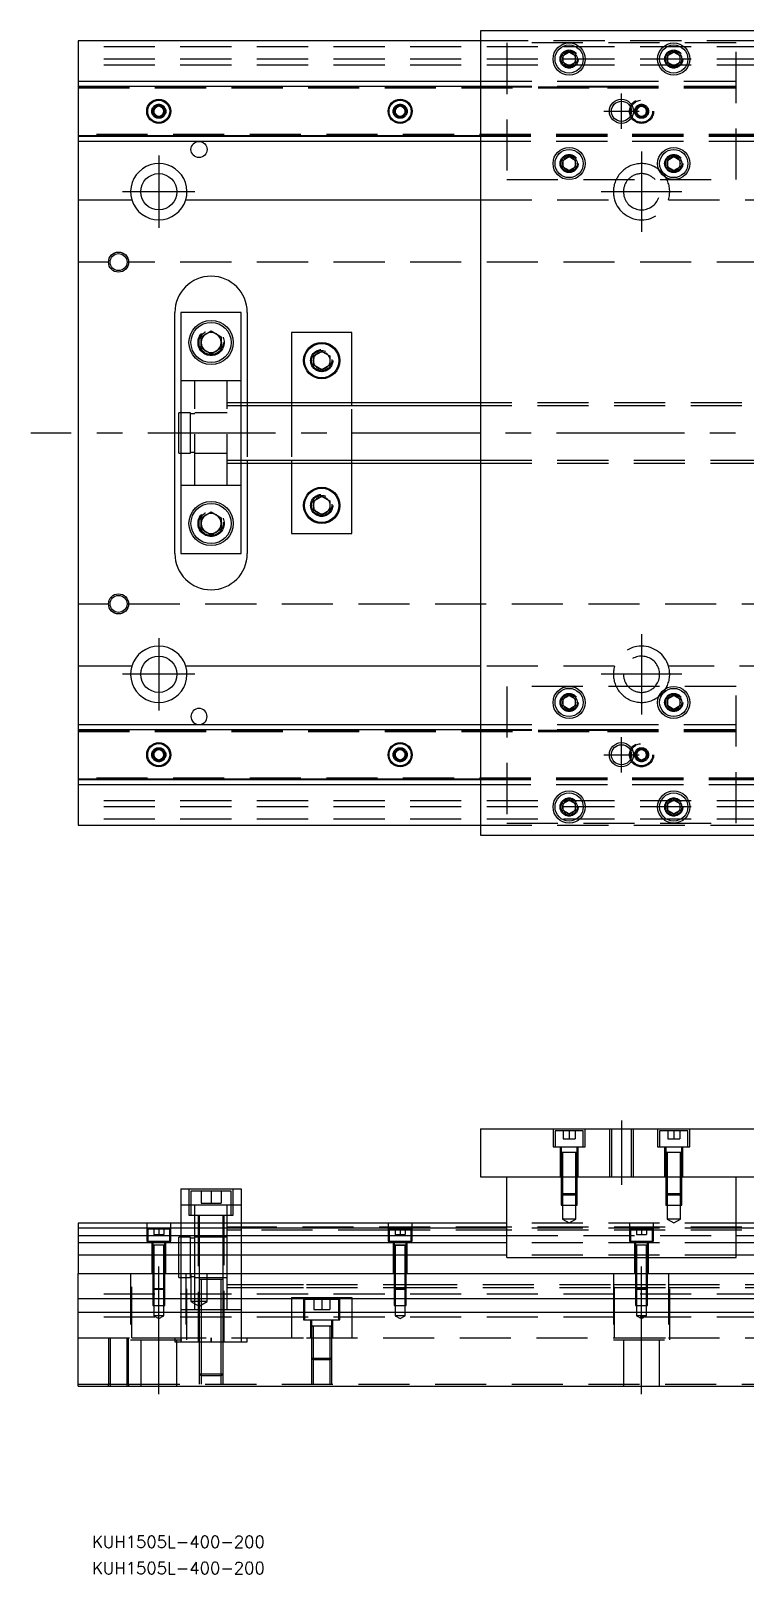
# Model space of a CAD drawing. Extents: x -12 to 613, y -284 to 102.
# Drawn here: x -11.8 to 165.7, y -283.8 to 100 of the extents above; entities that cross this region are included whole.
import ezdxf

# ---------------------------------------------------------------- set-up
doc = ezdxf.new("R2010")
doc.units = 0
doc.linetypes.add('CENTER', pattern=[50.8, 31.75, -6.35, 6.35, -6.35])
doc.linetypes.add('DASHED', pattern=[19.05, 12.7, -6.35])
doc.layers.get('0').update_dxf_attribs({"linetype": 'CONTINUOUS'})
doc.layers.add('CENTER', color=1, linetype='CENTER')
doc.styles.get("Standard").update_dxf_attribs({"font": 'txt.shx', "height": 3, "bigfont": 'bigfont.shx'})

# ---------------------------------------------------------------- blocks, each defined once
blk = doc.blocks.new('*U2')
at = {"color": 7, "linetype": 'CONTINUOUS'}
blk.add_text('KUH1505L-400-200', height=3, dxfattribs=at).set_placement((3.41, -283.76))
blk = doc.blocks.new('*U3')
at = {"color": 7, "linetype": 'CONTINUOUS'}
blk.add_text('KUH1505L-400-200', height=3, dxfattribs=at).set_placement((3.41, -277.22))

msp = doc.modelspace()

# ---------------------------------------------------------------- linework, layer by layer
at = {"color": 7, "linetype": 'CONTINUOUS'}
for p, q in [((100, 100), (100, -100)), ((300, 100), (100, 100)), ((0, 97.5), (0, 87.5)), ((100, 97.5), (0, 97.5)), ((120.5, 93.866026), (122, 94.73205)), ((120.5, 92.133974), (120.5, 93.866026)), ((122, 91.26795), (120.5, 92.133974)), ((122, 94.73205), (123.5, 93.866026)), ((123.5, 92.133974), (122, 91.26795)), ((123.5, 93.866026), (123.5, 92.133974)), ((146.5, 93.866026), (148, 94.73205)), ((146.5, 92.133974), (146.5, 93.866026)), ((148, 91.26795), (146.5, 92.133974)), ((148, 94.73205), (149.5, 93.866026)), ((149.5, 92.133974), (148, 91.26795)), ((149.5, 93.866026), (149.5, 92.133974)), ((0, 87.5), (100, 87.5)), ((0, 87.5), (0, 86.247728)), ((0, 86.247728), (100, 86.247728)), ((0, 86.247728), (0, 73.752272)), ((18.75, 80.721688), (20, 81.443376)), ((18.75, 79.278312), (18.75, 80.721688)), ((20, 81.443376), (21.25, 80.721688)), ((21.25, 80.721688), (21.25, 79.278312)), ((78.75, 80.721688), (80, 81.443376)), ((78.75, 79.278312), (78.75, 80.721688)), ((80, 81.443376), (81.25, 80.721688)), ((81.25, 80.721688), (81.25, 79.278312)), ((20, 78.556624), (18.75, 79.278312)), ((21.25, 79.278312), (20, 78.556624)), ((80, 78.556624), (78.75, 79.278312)), ((81.25, 79.278312), (80, 78.556624)), ((0, 73.752272), (0, 72.5)), ((100, 73.752272), (0, 73.752272)), ((100, 72.5), (0, 72.5)), ((0, 72.5), (0, 58)), ((120.5, 67.866026), (122, 68.73205)), ((120.5, 66.133974), (120.5, 67.866026)), ((122, 65.26795), (120.5, 66.133974)), ((122, 68.73205), (123.5, 67.866026)), ((123.5, 66.133974), (122, 65.26795)), ((123.5, 67.866026), (123.5, 66.133974)), ((146.5, 67.866026), (148, 68.73205)), ((146.5, 66.133974), (146.5, 67.866026)), ((148, 65.26795), (146.5, 66.133974)), ((148, 68.73205), (149.5, 67.866026)), ((149.5, 66.133974), (148, 65.26795)), ((149.5, 67.866026), (149.5, 66.133974)), ((0, 58), (13.291796, 58)), ((0, 58), (0, -58)), ((26.708204, 58), (100, 58)), ((24, -30), (24, 30)), ((25.5, 30), (25.5, -30)), ((40.5, 30), (25.5, 30)), ((40.5, -30), (40.5, 30)), ((42, 30), (42, 7.5)), ((30.5, 23.943376), (33, 25.386752)), ((30.5, 21.056624), (30.5, 23.943376)), ((33, 25.386752), (35.5, 23.943376)), ((35.5, 23.943376), (35.5, 21.056624)), ((68, 25), (53, 25)), ((53, 25), (53, 7.5)), ((68, 7.5), (68, 25)), ((33, 19.613248), (30.5, 21.056624)), ((35.5, 21.056624), (33, 19.613248)), ((58.5, 19.1547), (60.5, 20.309402)), ((60.5, 20.309402), (62.5, 19.1547)), ((58.5, 16.8453), (58.5, 19.1547)), ((60.5, 15.690598), (58.5, 16.8453)), ((62.5, 16.8453), (60.5, 15.690598)), ((62.5, 19.1547), (62.5, 16.8453)), ((25, -5), (25, 5)), ((25.5, 5), (25, 5)), ((100, 7.5), (40.5, 7.5)), ((25, -5), (25.5, -5)), ((40.5, -7.5), (100, -7.5)), ((42, -7.5), (42, -30)), ((53, -7.5), (53, -25)), ((68, -25), (68, -7.5)), ((58.5, -16.8453), (60.5, -15.690598)), ((58.5, -19.1547), (58.5, -16.8453)), ((60.5, -20.309402), (58.5, -19.1547)), ((60.5, -15.690598), (62.5, -16.8453)), ((62.5, -19.1547), (60.5, -20.309402)), ((62.5, -16.8453), (62.5, -19.1547)), ((30.5, -21.056624), (33, -19.613248)), ((30.5, -23.943376), (30.5, -21.056624)), ((33, -19.613248), (35.5, -21.056624)), ((35.5, -21.056624), (35.5, -23.943376)), ((33, -25.386752), (30.5, -23.943376)), ((35.5, -23.943376), (33, -25.386752)), ((53, -25), (68, -25)), ((25.5, -30), (40.5, -30)), ((0, -58), (0, -72.5)), ((13.291796, -58), (0, -58)), ((100, -58), (26.708204, -58)), ((120.5, -66.133974), (122, -65.26795)), ((120.5, -67.866026), (120.5, -66.133974)), ((122, -68.73205), (120.5, -67.866026)), ((122, -65.26795), (123.5, -66.133974)), ((123.5, -67.866026), (122, -68.73205)), ((123.5, -66.133974), (123.5, -67.866026)), ((146.5, -66.133974), (148, -65.26795)), ((146.5, -67.866026), (146.5, -66.133974)), ((148, -68.73205), (146.5, -67.866026)), ((148, -65.26795), (149.5, -66.133974)), ((149.5, -67.866026), (148, -68.73205)), ((149.5, -66.133974), (149.5, -67.866026)), ((0, -72.5), (100, -72.5)), ((0, -72.5), (0, -73.752272)), ((0, -73.752272), (100, -73.752272)), ((0, -73.752272), (0, -86.247728)), ((18.75, -79.278312), (20, -78.556624)), ((18.75, -80.721688), (18.75, -79.278312)), ((20, -78.556624), (21.25, -79.278312)), ((21.25, -79.278312), (21.25, -80.721688)), ((78.75, -79.278312), (80, -78.556624)), ((78.75, -80.721688), (78.75, -79.278312)), ((80, -78.556624), (81.25, -79.278312)), ((81.25, -79.278312), (81.25, -80.721688)), ((20, -81.443376), (18.75, -80.721688)), ((21.25, -80.721688), (20, -81.443376)), ((80, -81.443376), (78.75, -80.721688)), ((81.25, -80.721688), (80, -81.443376)), ((100, -86.247728), (0, -86.247728)), ((0, -86.247728), (0, -87.5)), ((100, -87.5), (0, -87.5)), ((0, -87.5), (0, -97.5)), ((120.5, -92.133974), (122, -91.26795)), ((122, -91.26795), (123.5, -92.133974)), ((146.5, -92.133974), (148, -91.26795)), ((148, -91.26795), (149.5, -92.133974)), ((120.5, -93.866026), (120.5, -92.133974)), ((122, -94.73205), (120.5, -93.866026)), ((123.5, -93.866026), (122, -94.73205)), ((123.5, -92.133974), (123.5, -93.866026)), ((146.5, -93.866026), (146.5, -92.133974)), ((148, -94.73205), (146.5, -93.866026)), ((149.5, -93.866026), (148, -94.73205)), ((149.5, -92.133974), (149.5, -93.866026)), ((0, -97.5), (100, -97.5)), ((100, -100), (300, -100)), ((100, -172.99), (300, -172.99)), ((100, -172.99), (100, -184.99)), ((25.5, -187.99), (25.5, -196.49)), ((25.5, -187.99), (40.5, -187.99)), ((40.5, -187.99), (40.5, -196.49)), ((100, -184.99), (300, -184.99)), ((106.5, -204.99), (106.5, -184.99)), ((163.5, -204.99), (163.5, -184.99)), ((0, -196.49), (0, -197.742272)), ((106.5, -196.49), (0, -196.49)), ((106.5, -197.742272), (0, -197.742272)), ((0, -197.742272), (0, -199.51668)), ((0, -199.51668), (106.5, -199.51668)), ((0, -199.51668), (0, -201.413076)), ((236.5, -196.49), (163.5, -196.49)), ((236.5, -197.742272), (163.5, -197.742272)), ((163.5, -199.51668), (236.5, -199.51668)), ((0, -201.413076), (0, -204.467372)), ((106.5, -201.413076), (0, -201.413076)), ((236.5, -201.413076), (163.5, -201.413076)), ((106.5, -204.467372), (0, -204.467372)), ((0, -204.467372), (0, -208.99)), ((106.5, -204.99), (163.5, -204.99)), ((236.5, -204.467372), (163.5, -204.467372)), ((0, -208.99), (400, -208.99)), ((0, -215.29), (0, -208.99)), ((400, -215.29), (0, -215.29)), ((0, -218.69), (0, -215.29)), ((0, -236.99), (0, -218.69)), ((400, -218.69), (0, -218.69)), ((0, -236.99), (400, -236.99))]:
    msp.add_line(p, q, dxfattribs=at)
at = {"color": 3, "linetype": 'DASHED'}
for p, q in [((400, 96), (0, 96)), ((188.000006, 97.5), (100, 97.5)), ((163.5, 97), (106.5, 97)), ((106.5, 97), (106.5, 63)), ((163.5, 63), (163.5, 97)), ((400, 93), (0, 93)), ((123.973226, 93.326156), (124, 93)), ((146, 93), (146.023172, 93.30356)), ((400, 91.5), (0, 91.5)), ((0, 86.1147), (100, 86.1147)), ((0, 86.1), (131.5, 86.1)), ((0, 85.8), (131.5, 85.8)), ((100, 87.5), (131.5, 87.5)), ((100, 86.247728), (131.5, 86.247728)), ((100, 86.1147), (131.5, 86.1147)), ((131.5, 87.5), (188.5, 87.5)), ((131.5, 86.247728), (188.5, 86.247728)), ((131.5, 86.1147), (188.5, 86.1147)), ((131.5, 86.1), (188.5, 86.1)), ((131.5, 86.1), (188.5, 86.1)), ((131.5, 85.8), (188.5, 85.8)), ((131.5, 85.8), (188.5, 85.8)), ((138.75, 80.721688), (140, 81.443376)), ((138.75, 79.278312), (138.75, 80.721688)), ((140, 81.443376), (141.25, 80.721688)), ((141.25, 80.721688), (141.25, 79.278312)), ((21.477374, 80.25955), (21.5, 80)), ((78.5, 80), (78.516134, 80.21941)), ((138.5, 80), (138.516134, 80.21941)), ((140, 78.556624), (138.75, 79.278312)), ((141.25, 79.278312), (140, 78.556624)), ((131.5, 74.2), (0, 74.2)), ((131.5, 73.9), (0, 73.9)), ((100, 73.8853), (0, 73.8853)), ((131.5, 73.8853), (100, 73.8853)), ((131.5, 73.752272), (100, 73.752272)), ((188.5, 74.2), (131.5, 74.2)), ((188.5, 73.9), (131.5, 73.9)), ((188.5, 73.8853), (131.5, 73.8853)), ((188.5, 73.752272), (131.5, 73.752272)), ((131.5, 72.5), (100, 72.5)), ((188.5, 72.5), (131.5, 72.5)), ((120, 67), (120.030168, 67.346066)), ((149.973226, 67.326156), (150, 67)), ((106.5, 63), (163.5, 63)), ((100, 58), (133.291796, 58)), ((146.708204, 58), (253.291796, 58)), ((7.5, 42.5), (0, 42.5)), ((400, 42.5), (12.5, 42.5)), ((30, 22.5), (30.020026, 22.846056)), ((62.983582, 18.286038), (63, 18)), ((29, 13), (25.5, 13)), ((29, -13), (29, 13)), ((37, 13), (29, 13)), ((37, -13), (37, 13)), ((40.5, 13), (37, 13)), ((27.85, 5), (25.5, 5)), ((27.85, -5), (27.85, 5)), ((29, 4.8), (27.85, 4.8)), ((37, 5), (29, 5)), ((40.5, 7.5), (37, 7.5)), ((40.5, 6.75), (37, 6.75)), ((42, 7.5), (42, 6.75)), ((42, 6.75), (42, -6.75)), ((53, 7.5), (53, 6.75)), ((53, 6.75), (53, -6.75)), ((68, 6.75), (68, 7.5)), ((68, -6.75), (68, 6.75)), ((184, 7.5), (100, 7.5)), ((184, 6.75), (100, 6.75)), ((25.5, -5), (27.85, -5)), ((27.85, -4.8), (29, -4.8)), ((29, -5), (37, -5)), ((37, -6.75), (40.5, -6.75)), ((37, -7.5), (40.5, -7.5)), ((42, -6.75), (42, -7.5)), ((53, -6.75), (53, -7.5)), ((68, -7.5), (68, -6.75)), ((100, -6.75), (184, -6.75)), ((100, -7.5), (184, -7.5)), ((25.5, -13), (29, -13)), ((29, -13), (37, -13)), ((37, -13), (40.5, -13)), ((62.983582, -17.713962), (63, -18)), ((35.977798, -22.135694), (36, -22.5)), ((0, -42.5), (7.5, -42.5)), ((12.5, -42.5), (400, -42.5)), ((133.291796, -58), (100, -58)), ((253.291796, -58), (146.708204, -58)), ((163.5, -63), (106.5, -63)), ((106.5, -63), (106.5, -97)), ((163.5, -97), (163.5, -63)), ((123.973226, -66.673844), (124, -67)), ((146, -67), (146.023172, -66.69644)), ((100, -72.5), (131.5, -72.5)), ((131.5, -72.5), (188.5, -72.5)), ((0, -73.8853), (100, -73.8853)), ((0, -73.9), (131.5, -73.9)), ((0, -74.2), (131.5, -74.2)), ((100, -73.752272), (131.5, -73.752272)), ((100, -73.8853), (131.5, -73.8853)), ((131.5, -73.752272), (188.5, -73.752272)), ((131.5, -73.8853), (188.5, -73.8853)), ((131.5, -73.9), (188.5, -73.9)), ((131.5, -74.2), (188.5, -74.2)), ((21.477374, -79.74045), (21.5, -80)), ((81.477374, -79.74045), (81.5, -80)), ((138.75, -79.278312), (140, -78.556624)), ((138.75, -80.721688), (138.75, -79.278312)), ((140, -78.556624), (141.25, -79.278312)), ((141.25, -79.278312), (141.25, -80.721688)), ((141.477374, -79.74045), (141.5, -80)), ((140, -81.443376), (138.75, -80.721688)), ((141.25, -80.721688), (140, -81.443376)), ((131.5, -85.8), (0, -85.8)), ((131.5, -86.1), (0, -86.1)), ((100, -86.1147), (0, -86.1147)), ((131.5, -86.1147), (100, -86.1147)), ((131.5, -86.247728), (100, -86.247728)), ((131.5, -87.5), (100, -87.5)), ((188.5, -85.8), (131.5, -85.8)), ((188.5, -85.8), (131.5, -85.8)), ((188.5, -86.1), (131.5, -86.1)), ((188.5, -86.1), (131.5, -86.1)), ((188.5, -86.1147), (131.5, -86.1147)), ((188.5, -86.247728), (131.5, -86.247728)), ((188.5, -87.5), (131.5, -87.5)), ((400, -91.5), (0, -91.5)), ((400, -93), (0, -93)), ((123.973226, -92.673844), (124, -93)), ((149.973226, -92.673844), (150, -93)), ((400, -96), (0, -96)), ((100, -97.5), (188.000006, -97.5)), ((106.5, -97), (163.5, -97)), ((118, -172.99), (118, -177.49)), ((125.5, -173.49), (118.5, -173.49)), ((118.5, -173.49), (118.5, -177.49)), ((120.5, -173.49), (120.5, -175.49)), ((120.5, -175.49), (122, -175.49)), ((122, -173.49), (122, -175.49)), ((122, -175.49), (123.5, -175.49)), ((123.5, -173.49), (123.5, -175.49)), ((125.5, -177.49), (125.5, -173.49)), ((126, -177.49), (126, -172.99)), ((132.000006, -172.99), (132.000006, -184.99)), ((132.5, -172.99), (132.5, -184.99)), ((137.5, -184.99), (137.5, -172.99)), ((137.999994, -184.99), (137.999994, -172.99)), ((144, -172.99), (144, -177.49)), ((151.5, -173.49), (144.5, -173.49)), ((144.5, -173.49), (144.5, -177.49)), ((146.5, -173.49), (146.5, -175.49)), ((146.5, -175.49), (148, -175.49)), ((148, -173.49), (148, -175.49)), ((148, -175.49), (149.5, -175.49)), ((149.5, -173.49), (149.5, -175.49)), ((151.5, -177.49), (151.5, -173.49)), ((152, -177.49), (152, -172.99)), ((118, -177.49), (126, -177.49)), ((119.75, -177.49), (119.75, -184.99)), ((120, -177.49), (120, -178.89)), ((120, -178.885), (120, -178.89)), ((120, -178.89), (120.216462, -178.89)), ((120.216708, -178.89), (120, -178.89)), ((120, -178.89), (120, -178.895)), ((120, -178.89), (120, -184.99)), ((123.783332, -178.89), (120.216708, -178.89)), ((120.35, -178.89), (120.35, -184.99)), ((123.65, -184.99), (123.65, -178.89)), ((124, -178.89), (123.783332, -178.89)), ((123.783538, -178.89), (124, -178.89)), ((124, -178.89), (124, -177.49)), ((124, -178.89), (124, -178.885)), ((124, -178.895), (124, -178.89)), ((124, -184.99), (124, -178.89)), ((124.25, -184.99), (124.25, -177.49)), ((144, -177.49), (152, -177.49)), ((145.75, -177.49), (145.75, -184.99)), ((146, -177.49), (146, -178.89)), ((146, -178.885), (146, -178.89)), ((146, -178.89), (146.216462, -178.89)), ((146.216708, -178.89), (146, -178.89)), ((146, -178.89), (146, -178.895)), ((146, -178.89), (146, -184.99)), ((149.783332, -178.89), (146.216708, -178.89)), ((146.35, -178.89), (146.35, -184.99)), ((149.65, -184.99), (149.65, -178.89)), ((150, -178.89), (149.783332, -178.89)), ((149.783538, -178.89), (150, -178.89)), ((150, -178.89), (150, -177.49)), ((150, -178.89), (150, -178.885)), ((150, -178.895), (150, -178.89)), ((150, -184.99), (150, -178.89)), ((150.25, -184.99), (150.25, -177.49)), ((27.5, -187.99), (27.5, -194.49)), ((38.5, -194.49), (38.5, -187.99)), ((120, -184.99), (120, -189.14)), ((120.000006, -184.99), (120.000006, -189.140006)), ((120.35, -184.99), (120.35, -189.49)), ((123.65, -189.49), (123.65, -184.99)), ((123.999994, -189.140006), (123.999994, -184.99)), ((124, -189.14), (124, -184.99)), ((146, -184.99), (146, -189.14)), ((146.000006, -184.99), (146.000006, -189.140006)), ((146.35, -184.99), (146.35, -189.49)), ((149.65, -189.49), (149.65, -184.99)), ((149.999994, -189.140006), (149.999994, -184.99)), ((150, -189.14), (150, -184.99)), ((38, -188.49), (28, -188.49)), ((28, -188.49), (28, -194.49)), ((30.5, -188.49), (30.5, -191.49)), ((30.5, -191.49), (33, -191.49)), ((33, -188.49), (33, -191.49)), ((33, -191.49), (35.5, -191.49)), ((35.5, -188.49), (35.5, -191.49)), ((38, -194.49), (38, -188.49)), ((120, -189.14), (124, -189.14)), ((120, -189.14), (120.35, -189.49)), ((120.000006, -189.140006), (120.000006, -191.99)), ((123.65, -189.49), (120.35, -189.49)), ((120.35, -189.49), (120.35, -191.99)), ((123.65, -189.49), (124, -189.14)), ((123.65, -191.99), (123.65, -189.49)), ((123.999994, -191.99), (123.999994, -189.140006)), ((146, -189.14), (150, -189.14)), ((146, -189.14), (146.35, -189.49)), ((146.000006, -189.140006), (146.000006, -191.99)), ((149.65, -189.49), (146.35, -189.49)), ((146.35, -189.49), (146.35, -191.99)), ((149.65, -189.49), (150, -189.14)), ((149.65, -191.99), (149.65, -189.49)), ((149.999994, -191.99), (149.999994, -189.140006)), ((29, -191.99), (25.5, -191.99)), ((27.5, -194.49), (38.5, -194.49)), ((29, -194.49), (29, -191.99)), ((37, -191.99), (29, -191.99)), ((29, -196.49), (29, -194.49)), ((29.75, -194.49), (29.75, -225.99)), ((30, -194.49), (30, -196.49)), ((36, -196.49), (36, -194.49)), ((36.25, -225.99), (36.25, -194.49)), ((37, -194.49), (37, -191.99)), ((40.5, -191.99), (37, -191.99)), ((37, -196.49), (37, -194.49)), ((120.000006, -191.99), (123.999994, -191.99)), ((120.35, -191.99), (120.35, -195.49)), ((123.65, -195.49), (120.35, -195.49)), ((120.35, -195.49), (122, -196.442628)), ((122, -196.442628), (123.65, -195.49)), ((123.65, -195.49), (123.65, -191.99)), ((146.000006, -191.99), (149.999994, -191.99)), ((146.35, -191.99), (146.35, -195.49)), ((149.65, -195.49), (146.35, -195.49)), ((146.35, -195.49), (148, -196.442628)), ((148, -196.442628), (149.65, -195.49)), ((149.65, -195.49), (149.65, -191.99)), ((17, -196.49), (17, -200.99)), ((22.75, -197.99), (17.25, -197.99)), ((17.25, -197.99), (17.25, -200.99)), ((18.75, -197.99), (18.75, -199.29)), ((18.75, -199.29), (20, -199.29)), ((20, -197.99), (20, -199.29)), ((20, -199.29), (21.25, -199.29)), ((21.25, -197.99), (21.25, -199.29)), ((22.75, -200.99), (22.75, -197.99)), ((23, -200.99), (23, -196.49)), ((25.5, -196.49), (25.5, -208.99)), ((29, -204.99), (29, -196.49)), ((30, -196.49), (30, -208.99)), ((36, -208.99), (36, -196.49)), ((37, -204.99), (37, -196.49)), ((40.5, -197.49), (37, -197.49)), ((40.5, -198.24), (37, -198.24)), ((40.5, -196.49), (40.5, -208.99)), ((106.5, -197.49), (40.5, -197.49)), ((77.25, -198.24), (40.5, -198.24)), ((77, -196.49), (77, -200.99)), ((82.75, -197.99), (77.25, -197.99)), ((77.25, -197.99), (77.25, -200.99)), ((82.75, -198.24), (77.25, -198.24)), ((78.75, -197.99), (78.75, -199.29)), ((78.75, -199.29), (80, -199.29)), ((80, -197.99), (80, -199.29)), ((80, -199.29), (81.25, -199.29)), ((81.25, -197.99), (81.25, -199.29)), ((82.75, -200.99), (82.75, -197.99)), ((106.5, -198.24), (82.75, -198.24)), ((83, -200.99), (83, -196.49)), ((163.5, -196.49), (106.5, -196.49)), ((184, -197.49), (106.5, -197.49)), ((163.5, -197.742272), (106.5, -197.742272)), ((184, -198.24), (106.5, -198.24)), ((106.5, -199.51668), (163.5, -199.51668)), ((137, -196.49), (137, -200.99)), ((142.75, -197.99), (137.25, -197.99)), ((137.25, -197.99), (137.25, -200.99)), ((138.75, -197.99), (138.75, -199.29)), ((138.75, -199.29), (140, -199.29)), ((140, -197.99), (140, -199.29)), ((140, -199.29), (141.25, -199.29)), ((141.25, -197.99), (141.25, -199.29)), ((142.75, -200.99), (142.75, -197.99)), ((143, -200.99), (143, -196.49)), ((17, -200.99), (23, -200.99)), ((18.25, -200.99), (18.25, -208.99)), ((18.5, -200.99), (18.5, -201.99)), ((18.5, -201.985), (18.5, -201.99)), ((18.624678, -201.99), (18.5, -201.99)), ((18.5, -201.99), (18.5, -208.99)), ((18.5, -201.99), (18.5, -201.995)), ((19.998804, -201.99), (18.624678, -201.99)), ((18.75, -201.99), (18.75, -208.99)), ((21.37533, -201.99), (19.998804, -201.99)), ((21.25, -208.99), (21.25, -201.99)), ((21.5, -201.99), (21.37533, -201.99)), ((21.5, -201.99), (21.5, -200.99)), ((21.5, -201.99), (21.5, -201.985)), ((21.5, -208.99), (21.5, -201.99)), ((21.5, -201.995), (21.5, -201.99)), ((21.75, -208.99), (21.75, -200.99)), ((25, -204.99), (25, -199.99)), ((25.5, -199.99), (25, -199.99)), ((27.85, -199.99), (25.5, -199.99)), ((27.85, -204.99), (27.85, -199.99)), ((29, -200.19), (27.85, -200.19)), ((30, -199.99), (29, -199.99)), ((36, -199.99), (30, -199.99)), ((37, -199.99), (36, -199.99)), ((77, -200.99), (83, -200.99)), ((78.25, -200.99), (78.25, -208.99)), ((78.5, -200.99), (78.5, -201.99)), ((78.5, -201.985), (78.5, -201.99)), ((78.5, -201.99), (78.62467, -201.99)), ((78.624678, -201.99), (78.5, -201.99)), ((78.5, -201.99), (78.5, -201.995)), ((78.5, -201.99), (78.5, -208.99)), ((78.62467, -201.99), (81.375392, -201.99)), ((79.998804, -201.99), (78.624678, -201.99)), ((78.75, -201.99), (78.75, -208.99)), ((81.37533, -201.99), (79.998804, -201.99)), ((81.25, -208.99), (81.25, -201.99)), ((81.5, -201.99), (81.37533, -201.99)), ((81.375392, -201.99), (81.5, -201.99)), ((81.5, -201.99), (81.5, -200.99)), ((81.5, -201.99), (81.5, -201.985)), ((81.5, -201.995), (81.5, -201.99)), ((81.5, -208.99), (81.5, -201.99)), ((81.75, -208.99), (81.75, -200.99)), ((163.5, -201.413076), (106.5, -201.413076)), ((137, -200.99), (143, -200.99)), ((138.25, -200.99), (138.25, -208.99)), ((138.5, -200.99), (138.5, -201.99)), ((138.5, -201.985), (138.5, -201.99)), ((138.624678, -201.99), (138.5, -201.99)), ((138.5, -201.99), (138.5, -208.99)), ((138.5, -201.99), (138.5, -201.995)), ((139.998804, -201.99), (138.624678, -201.99)), ((138.75, -201.99), (138.75, -208.99)), ((141.37533, -201.99), (139.998804, -201.99)), ((141.25, -208.99), (141.25, -201.99)), ((141.5, -201.99), (141.37533, -201.99)), ((141.5, -201.99), (141.5, -200.99)), ((141.5, -201.99), (141.5, -201.985)), ((141.5, -208.99), (141.5, -201.99)), ((141.5, -201.995), (141.5, -201.99)), ((141.75, -208.99), (141.75, -200.99)), ((25, -208.99), (25, -204.99)), ((27.85, -208.99), (27.85, -204.99)), ((29, -208.99), (29, -204.99)), ((37, -208.99), (37, -204.99)), ((163.5, -204.467372), (106.5, -204.467372)), ((13, -208.99), (13, -225.49)), ((13.291796, -224.99), (13.291796, -208.99)), ((18.5, -208.99), (18.5, -212.74)), ((18.500006, -208.99), (18.500002, -212.74)), ((18.75, -208.99), (18.75, -212.99)), ((21.25, -212.99), (21.25, -208.99)), ((21.499998, -212.74), (21.499994, -208.99)), ((21.5, -212.74), (21.5, -208.99)), ((25, -209.99), (25, -208.99)), ((25, -209.99), (25.5, -209.99)), ((25.5, -208.99), (25.5, -215.29)), ((25.5, -209.99), (27.85, -209.99)), ((26.708204, -208.99), (26.708204, -224.99)), ((27, -225.49), (27, -208.99)), ((27.85, -209.99), (27.85, -208.99)), ((27.85, -209.79), (29, -209.79)), ((28, -208.99), (28, -215.99)), ((29, -215.29), (29, -208.99)), ((29, -209.99), (30, -209.99)), ((30, -208.99), (30, -210.49)), ((30, -209.99), (36, -209.99)), ((30, -210.485), (30, -210.49)), ((30.349602, -210.49), (30, -210.49)), ((30, -210.49), (30, -215.29)), ((30, -210.49), (30, -210.495)), ((35.65035, -210.49), (30.349602, -210.49)), ((30.5, -210.49), (30.5, -215.29)), ((32, -215.99), (32, -208.99)), ((35.5, -215.29), (35.5, -210.49)), ((36, -210.49), (35.65035, -210.49)), ((36, -210.49), (36, -208.99)), ((36, -209.99), (37, -209.99)), ((36, -210.49), (36, -210.485)), ((36, -215.29), (36, -210.49)), ((36, -210.495), (36, -210.49)), ((37, -215.29), (37, -208.99)), ((40.5, -208.99), (40.5, -215.29)), ((78.5, -208.99), (78.5, -212.74)), ((78.500006, -208.99), (78.500006, -212.740006)), ((78.75, -208.99), (78.75, -212.99)), ((81.25, -212.99), (81.25, -208.99)), ((81.499994, -212.740006), (81.499994, -208.99)), ((81.5, -212.74), (81.5, -208.99)), ((133, -208.99), (133, -225.49)), ((133.291796, -224.99), (133.291796, -208.99)), ((138.5, -208.99), (138.5, -212.74)), ((138.500006, -208.99), (138.500002, -212.74)), ((138.75, -208.99), (138.75, -212.99)), ((141.25, -212.99), (141.25, -208.99)), ((141.499998, -212.74), (141.499994, -208.99)), ((141.5, -212.74), (141.5, -208.99)), ((146.708204, -208.99), (146.708204, -224.99)), ((147, -225.49), (147, -208.99)), ((400, -214.14), (0, -214.14)), ((18.5, -212.74), (21.5, -212.74)), ((18.5, -212.74), (18.75, -212.99)), ((18.500002, -212.74), (18.500006, -215.29)), ((21.25, -212.99), (18.75, -212.99)), ((18.75, -212.99), (18.75, -216.99)), ((21.25, -212.99), (21.5, -212.74)), ((21.25, -216.99), (21.25, -212.99)), ((21.499994, -215.29), (21.499998, -212.74)), ((37, -211.74), (40.5, -211.74)), ((37, -212.49), (40.5, -212.49)), ((40.5, -211.74), (43.291796, -211.74)), ((40.5, -212.49), (43.291796, -212.49)), ((43.291796, -211.74), (56.708204, -211.74)), ((43.291796, -212.49), (56.708204, -212.49)), ((56.708204, -211.74), (78.5, -211.74)), ((56.708204, -212.49), (78.5, -212.49)), ((78.5, -211.74), (78.75, -211.74)), ((78.5, -212.49), (78.75, -212.49)), ((78.5, -212.74), (81.5, -212.74)), ((78.5, -212.74), (78.75, -212.99)), ((78.500006, -212.740006), (78.500006, -215.29)), ((78.75, -211.74), (81.25, -211.74)), ((78.75, -212.49), (81.25, -212.49)), ((81.25, -212.99), (78.75, -212.99)), ((78.75, -212.99), (78.75, -216.99)), ((81.25, -211.74), (81.5, -211.74)), ((81.25, -212.49), (81.5, -212.49)), ((81.25, -212.99), (81.5, -212.74)), ((81.25, -216.99), (81.25, -212.99)), ((81.499994, -215.29), (81.499994, -212.740006)), ((81.5, -211.74), (133.291796, -211.74)), ((81.5, -212.49), (133.291796, -212.49)), ((133.291796, -211.74), (146.708204, -211.74)), ((133.291796, -212.49), (146.708204, -212.49)), ((138.5, -212.74), (141.5, -212.74)), ((138.5, -212.74), (138.75, -212.99)), ((138.500002, -212.74), (138.500006, -215.29)), ((141.25, -212.99), (138.75, -212.99)), ((138.75, -212.99), (138.75, -216.99)), ((141.25, -212.99), (141.5, -212.74)), ((141.25, -216.99), (141.25, -212.99)), ((141.499994, -215.29), (141.499998, -212.74)), ((146.708204, -211.74), (168, -211.74)), ((146.708204, -212.49), (168, -212.49)), ((18.500006, -215.29), (18.500006, -216.99)), ((18.500006, -216.99), (21.499994, -216.99)), ((18.75, -216.99), (18.75, -219.49)), ((21.25, -219.49), (21.25, -216.99)), ((21.499994, -216.99), (21.499994, -215.29)), ((25.5, -215.29), (25.5, -218.69)), ((25.5, -217.99), (29, -217.99)), ((25.5, -218.69), (25.5, -225.99)), ((32, -215.99), (28, -215.99)), ((28, -215.99), (30, -217.1447)), ((29, -217.99), (29, -215.29)), ((29, -217.99), (30, -217.99)), ((30, -215.29), (30, -218.69)), ((30, -217.1447), (32, -215.99)), ((30, -217.99), (30.5, -217.99)), ((30, -218.69), (30, -225.99)), ((30.5, -215.29), (30.5, -218.69)), ((30.5, -217.99), (35.5, -217.99)), ((30.5, -218.69), (30.5, -225.99)), ((35.5, -218.69), (35.5, -215.29)), ((35.5, -217.99), (36, -217.99)), ((35.5, -225.99), (35.5, -218.69)), ((36, -218.69), (36, -215.29)), ((36, -217.99), (37, -217.99)), ((36, -225.99), (36, -218.69)), ((37, -217.99), (37, -215.29)), ((37, -217.99), (40.5, -217.99)), ((40.5, -215.29), (40.5, -218.69)), ((40.5, -218.69), (40.5, -225.99)), ((53, -214.99), (53, -215.29)), ((53, -214.99), (56.708204, -214.99)), ((53, -215.29), (53, -218.69)), ((53, -218.69), (53, -224.99)), ((56, -214.99), (56, -220.49)), ((56.708204, -215.49), (56.25, -215.49)), ((56.25, -215.49), (56.25, -218.69)), ((56.25, -218.69), (56.25, -220.49)), ((56.708204, -214.99), (68, -214.99)), ((64.75, -215.49), (56.708204, -215.49)), ((58.5, -215.49), (58.5, -217.99)), ((58.5, -217.99), (60.5, -217.99)), ((60.5, -215.49), (60.5, -217.99)), ((60.5, -217.99), (62.5, -217.99)), ((62.5, -215.49), (62.5, -217.99)), ((64.75, -218.69), (64.75, -215.49)), ((64.75, -220.49), (64.75, -218.69)), ((65, -220.49), (65, -214.99)), ((68, -214.99), (68, -215.29)), ((68, -215.29), (68, -218.69)), ((68, -218.69), (68, -224.99)), ((78.500006, -215.29), (78.500006, -216.99)), ((78.500006, -216.99), (81.499994, -216.99)), ((78.75, -216.99), (78.75, -219.49)), ((81.25, -219.49), (81.25, -216.99)), ((81.499994, -216.99), (81.499994, -215.29)), ((138.500006, -215.29), (138.500006, -216.99)), ((138.500006, -216.99), (141.499994, -216.99)), ((138.75, -216.99), (138.75, -219.49)), ((141.25, -219.49), (141.25, -216.99)), ((141.499994, -216.99), (141.499994, -215.29)), ((400, -219.84), (0, -219.84)), ((21.25, -219.49), (18.75, -219.49)), ((18.75, -219.49), (20, -220.211688)), ((20, -220.211688), (21.25, -219.49)), ((56, -220.49), (65, -220.49)), ((57.75, -220.49), (57.75, -224.99)), ((58, -220.49), (58, -222.095)), ((58, -222.085), (58, -224.99)), ((58, -222.09), (58.257448, -222.09)), ((58.257468, -222.09), (58, -222.09)), ((62.742552, -222.09), (58.257468, -222.09)), ((58.4, -222.09), (58.4, -224.99)), ((62.6, -224.99), (62.6, -222.09)), ((63, -222.09), (62.742552, -222.09)), ((62.742602, -222.09), (63, -222.09)), ((63, -222.095), (63, -220.49)), ((63, -224.99), (63, -222.085)), ((63.25, -224.99), (63.25, -220.49)), ((81.25, -219.49), (78.75, -219.49)), ((78.75, -219.49), (80, -220.211688)), ((80, -220.211688), (81.25, -219.49)), ((141.25, -219.49), (138.75, -219.49)), ((138.75, -219.49), (140, -220.211688)), ((140, -220.211688), (141.25, -219.49)), ((0, -224.99), (43.291796, -224.99)), ((7.500006, -224.99), (7.500006, -236.49)), ((7.9, -224.99), (12.1, -224.99)), ((7.9, -224.99), (7.9, -236.49)), ((12.1, -236.49), (12.1, -224.99)), ((12.499994, -236.49), (12.499994, -224.99)), ((13, -225.49), (27, -225.49)), ((13.291796, -224.99), (26.708204, -224.99)), ((15.5, -225.49), (15.5, -236.99)), ((24, -224.99), (24, -225.99)), ((24, -225.99), (33, -225.99)), ((24.5, -236.99), (24.5, -225.49)), ((30, -225.99), (30, -233.99)), ((30.000006, -225.99), (30.000006, -233.990006)), ((30.5, -225.99), (30.5, -234.49)), ((33, -224.99), (33, -225.99)), ((33, -225.99), (33, -224.99)), ((33, -225.99), (42, -225.99)), ((35.5, -234.49), (35.5, -225.99)), ((35.999994, -233.990006), (35.999994, -225.99)), ((36, -233.99), (36, -225.99)), ((42, -225.99), (42, -224.99)), ((43.291796, -224.99), (56.708204, -224.99)), ((56.708204, -224.99), (133.291796, -224.99)), ((58, -224.99), (58, -230.09)), ((58.000006, -224.99), (58.000006, -230.090006)), ((58.4, -224.99), (58.4, -230.49)), ((62.6, -230.49), (62.6, -224.99)), ((62.999994, -230.090006), (62.999994, -224.99)), ((63, -230.09), (63, -224.99)), ((133, -225.49), (147, -225.49)), ((133.291796, -224.99), (146.708204, -224.99)), ((133.291796, -224.99), (146.708204, -224.99)), ((135.5, -225.49), (135.5, -236.99)), ((144.5, -236.99), (144.5, -225.49)), ((146.708204, -224.99), (253.291796, -224.99)), ((58, -230.09), (63, -230.09)), ((58, -230.09), (58.4, -230.49)), ((58.000006, -230.090006), (58.000006, -236.49)), ((62.6, -230.49), (63, -230.09)), ((62.999994, -236.49), (62.999994, -230.090006)), ((30, -233.99), (36, -233.99)), ((30, -233.99), (30.5, -234.49)), ((30.000006, -233.990006), (30.000006, -236.49)), ((35.5, -234.49), (36, -233.99)), ((35.999994, -236.49), (35.999994, -233.990006)), ((62.6, -230.49), (58.4, -230.49)), ((58.4, -230.49), (58.4, -236.49)), ((62.6, -236.49), (62.6, -230.49)), ((0, -236.49), (7.500006, -236.49)), ((7.500006, -236.99), (7.500006, -236.49)), ((7.9, -236.49), (7.500006, -236.49)), ((7.500006, -236.49), (7.9, -236.49)), ((7.9, -236.49), (12.1, -236.49)), ((7.9, -236.49), (7.9, -236.99)), ((12.499994, -236.49), (12.1, -236.49)), ((12.1, -236.99), (12.1, -236.49)), ((12.1, -236.49), (12.499994, -236.49)), ((12.499994, -236.49), (12.499994, -236.99)), ((12.499994, -236.49), (400, -236.49)), ((35.5, -234.49), (30.5, -234.49)), ((30.5, -234.49), (30.5, -236.49)), ((35.5, -236.49), (35.5, -234.49))]:
    msp.add_line(p, q, dxfattribs=at)
at = {"color": 3, "linetype": 'CONTINUOUS'}
for p, q in [((100, 6.75), (40.5, 6.75)), ((40.5, -6.75), (100, -6.75))]:
    msp.add_line(p, q, dxfattribs=at)
at = {"color": 7, "linetype": 'CONTINUOUS'}
for centre, radius in [((122, 93), 4), ((122, 93), 3.5), ((148, 93), 4), ((148, 93), 3.5), ((20, 80), 3), ((20, 80), 2.75), ((80, 80), 3), ((80, 80), 2.75), ((135, 80), 2.5), ((30, 70.5), 2), ((122, 67), 4), ((122, 67), 3.5), ((148, 67), 4), ((148, 67), 3.5), ((20, 60), 4.5), ((10, 42.5), 2.1), ((33, 22.5), 5.5), ((33, 22.5), 5), ((60.5, 18), 4.5), ((60.5, 18), 4.25), ((60.5, -18), 4.5), ((60.5, -18), 4.25), ((33, -22.5), 5.5), ((33, -22.5), 5), ((10, -42.5), 2.1), ((20, -60), 4.5), ((122, -67), 4), ((122, -67), 3.5), ((148, -67), 4), ((148, -67), 3.5), ((20, -80), 3), ((20, -80), 2.75), ((80, -80), 3), ((80, -80), 2.75), ((135, -80), 2.5), ((122, -93), 4), ((122, -93), 3.5), ((148, -93), 4), ((148, -93), 3.5)]:
    msp.add_circle(centre, radius, dxfattribs=at)
at = {"color": 3, "linetype": 'DASHED'}
for centre, radius in [((122, 93), 2.25), ((122, 93), 2), ((148, 93), 2.25), ((148, 93), 2), ((20, 80), 1.75), ((20, 80), 1.5), ((80, 80), 1.75), ((80, 80), 1.5), ((140, 80), 3), ((140, 80), 2.75), ((140, 80), 1.75), ((140, 80), 1.5), ((122, 67), 2.25), ((148, 67), 2.25), ((122, 67), 2), ((148, 67), 2), ((33, 22.5), 3.25), ((33, 22.5), 3), ((60.5, 18), 2.75), ((60.5, 18), 2.5), ((60.5, -18), 2.75), ((60.5, -18), 2.5), ((33, -22.5), 3.25), ((33, -22.5), 3), ((122, -67), 2.25), ((122, -67), 2), ((148, -67), 2.25), ((148, -67), 2), ((20, -80), 1.75), ((20, -80), 1.5), ((80, -80), 1.75), ((80, -80), 1.5), ((140, -80), 3), ((140, -80), 2.75), ((140, -80), 1.75), ((140, -80), 1.5), ((122, -93), 2.25), ((122, -93), 2), ((148, -93), 2.25), ((148, -93), 2)]:
    msp.add_circle(centre, radius, dxfattribs=at)
at = {"color": 3, "linetype": 'CONTINUOUS'}
for centre, radius in [((135, 80), 3), ((10, 42.5), 2.5), ((10, -42.5), 2.5), ((135, -80), 3)]:
    msp.add_circle(centre, radius, dxfattribs=at)
at = {"color": 7, "linetype": 'CONTINUOUS'}
for centre, radius, start, end in [((122, 93), 1.65, 155.380023, 180), ((122, 93), 1.65, 180, 204.619977), ((122, 93), 1.65, 144.619977, 155.380023), ((122, 93), 1.65, 204.619977, 215.380023), ((122, 93), 1.65, 95.380023, 144.619977), ((122, 93), 1.65, 84.619977, 95.380023), ((122, 93), 1.65, 35.380023, 84.619977), ((122, 93), 1.65, 24.619977, 35.380023), ((122, 93), 1.65, 324.619977, 335.380023), ((122, 93), 1.65, 335.380023, 24.619977), ((148, 93), 1.65, 155.380023, 180), ((148, 93), 1.65, 180, 204.619977), ((148, 93), 1.65, 144.619977, 155.380023), ((148, 93), 1.65, 204.619977, 215.380023), ((148, 93), 1.65, 95.380023, 144.619977), ((148, 93), 1.65, 84.619977, 95.380023), ((148, 93), 1.65, 35.380023, 84.619977), ((148, 93), 1.65, 24.619977, 35.380023), ((148, 93), 1.65, 324.619977, 335.380023), ((148, 93), 1.65, 335.380023, 24.619977), ((122, 93), 1.65, 215.380023, 264.619977), ((122, 93), 1.65, 264.619977, 275.380023), ((122, 93), 1.65, 275.380023, 324.619977), ((148, 93), 1.65, 215.380023, 264.619977), ((148, 93), 1.65, 264.619977, 275.380023), ((148, 93), 1.65, 275.380023, 324.619977), ((20, 80), 1.25, 120, 180), ((20, 80), 1.25, 60, 120), ((20, 80), 1.25, 0, 60), ((80, 80), 1.25, 120, 180), ((80, 80), 1.25, 60, 120), ((80, 80), 1.25, 0, 60), ((140, 80), 1.25, 300, 180), ((20, 80), 1.25, 180, 240), ((20, 80), 1.25, 240, 300), ((20, 80), 1.25, 300, 0), ((80, 80), 1.25, 180, 240), ((80, 80), 1.25, 240, 300), ((80, 80), 1.25, 300, 0), ((140, 80), 1.25, 180, 240), ((140, 80), 1.25, 240, 300), ((20, 60), 7, 343.39845, 196.60155), ((122, 67), 1.65, 155.380023, 180), ((122, 67), 1.65, 180, 204.619977), ((122, 67), 1.65, 144.619977, 155.380023), ((122, 67), 1.65, 204.619977, 215.380023), ((122, 67), 1.65, 95.380023, 144.619977), ((122, 67), 1.65, 215.380023, 264.619977), ((122, 67), 1.65, 84.619977, 95.380023), ((122, 67), 1.65, 264.619977, 275.380023), ((122, 67), 1.65, 35.380023, 84.619977), ((122, 67), 1.65, 275.380023, 324.619977), ((122, 67), 1.65, 24.619977, 35.380023), ((122, 67), 1.65, 324.619977, 335.380023), ((122, 67), 1.65, 335.380023, 24.619977), ((148, 67), 1.65, 155.380023, 180), ((148, 67), 1.65, 180, 204.619977), ((148, 67), 1.65, 144.619977, 155.380023), ((148, 67), 1.65, 204.619977, 215.380023), ((148, 67), 1.65, 95.380023, 144.619977), ((148, 67), 1.65, 215.380023, 264.619977), ((148, 67), 1.65, 84.619977, 95.380023), ((148, 67), 1.65, 264.619977, 275.380023), ((148, 67), 1.65, 35.380023, 84.619977), ((148, 67), 1.65, 275.380023, 324.619977), ((148, 67), 1.65, 24.619977, 35.380023), ((148, 67), 1.65, 324.619977, 335.380023), ((148, 67), 1.65, 335.380023, 24.619977), ((20, 60), 7, 196.60155, 343.39845), ((33, 30), 9, 90, 180), ((33, 30), 9, 0, 90), ((33, 22.5), 2.5, 120, 180), ((33, 22.5), 2.5, 60, 120), ((33, 22.5), 2.5, 0, 60), ((33, 22.5), 2.5, 180, 240), ((33, 22.5), 2.5, 240, 300), ((33, 22.5), 2.5, 300, 0), ((60.5, 18), 2.1, 137.75279, 162.24721), ((60.5, 18), 2.1, 102.24721, 137.75279), ((60.5, 18), 2.1, 77.75279, 102.24721), ((60.5, 18), 2.1, 42.24721, 77.75279), ((60.5, 18), 2.1, 17.75279, 42.24721), ((60.5, 18), 2.1, 162.24721, 180), ((60.5, 18), 2.1, 180, 197.75279), ((60.5, 18), 2.1, 197.75279, 222.24721), ((60.5, 18), 2.1, 222.24721, 257.75279), ((60.5, 18), 2.1, 257.75279, 282.24721), ((60.5, 18), 2.1, 282.24721, 317.75279), ((60.5, 18), 2.1, 317.75279, 342.24721), ((60.5, 18), 2.1, 342.24721, 17.75279), ((60.5, -18), 2.1, 162.24721, 180), ((60.5, -18), 2.1, 180, 197.75279), ((60.5, -18), 2.1, 137.75279, 162.24721), ((60.5, -18), 2.1, 197.75279, 222.24721), ((60.5, -18), 2.1, 102.24721, 137.75279), ((60.5, -18), 2.1, 77.75279, 102.24721), ((60.5, -18), 2.1, 42.24721, 77.75279), ((60.5, -18), 2.1, 17.75279, 42.24721), ((60.5, -18), 2.1, 317.75279, 342.24721), ((60.5, -18), 2.1, 342.24721, 17.75279), ((33, -22.5), 2.5, 120, 180), ((33, -22.5), 2.5, 180, 240), ((33, -22.5), 2.5, 60, 120), ((33, -22.5), 2.5, 0, 60), ((33, -22.5), 2.5, 300, 0), ((60.5, -18), 2.1, 222.24721, 257.75279), ((60.5, -18), 2.1, 257.75279, 282.24721), ((60.5, -18), 2.1, 282.24721, 317.75279), ((33, -22.5), 2.5, 240, 300), ((33, -30), 9, 180, 270), ((33, -30), 9, 270, 0), ((20, -60), 7, 16.60155, 163.39845), ((20, -60), 7, 163.39845, 16.60155), ((30, -70.5), 2, 90, 270), ((30, -70.5), 2, 270, 90), ((122, -67), 1.65, 155.380023, 180), ((122, -67), 1.65, 180, 204.619977), ((122, -67), 1.65, 144.619977, 155.380023), ((122, -67), 1.65, 204.619977, 215.380023), ((122, -67), 1.65, 95.380023, 144.619977), ((122, -67), 1.65, 215.380023, 264.619977), ((122, -67), 1.65, 84.619977, 95.380023), ((122, -67), 1.65, 264.619977, 275.380023), ((122, -67), 1.65, 35.380023, 84.619977), ((122, -67), 1.65, 275.380023, 324.619977), ((122, -67), 1.65, 24.619977, 35.380023), ((122, -67), 1.65, 324.619977, 335.380023), ((122, -67), 1.65, 335.380023, 24.619977), ((148, -67), 1.65, 155.380023, 180), ((148, -67), 1.65, 180, 204.619977), ((148, -67), 1.65, 144.619977, 155.380023), ((148, -67), 1.65, 204.619977, 215.380023), ((148, -67), 1.65, 95.380023, 144.619977), ((148, -67), 1.65, 215.380023, 264.619977), ((148, -67), 1.65, 84.619977, 95.380023), ((148, -67), 1.65, 264.619977, 275.380023), ((148, -67), 1.65, 35.380023, 84.619977), ((148, -67), 1.65, 275.380023, 324.619977), ((148, -67), 1.65, 24.619977, 35.380023), ((148, -67), 1.65, 324.619977, 335.380023), ((148, -67), 1.65, 335.380023, 24.619977), ((20, -80), 1.25, 120, 180), ((20, -80), 1.25, 180, 240), ((20, -80), 1.25, 60, 120), ((20, -80), 1.25, 0, 60), ((20, -80), 1.25, 300, 0), ((80, -80), 1.25, 120, 180), ((80, -80), 1.25, 180, 240), ((80, -80), 1.25, 60, 120), ((80, -80), 1.25, 0, 60), ((80, -80), 1.25, 300, 0), ((140, -80), 1.25, 120, 180), ((140, -80), 1.25, 180, 60), ((140, -80), 1.25, 60, 120), ((20, -80), 1.25, 240, 300), ((80, -80), 1.25, 240, 300), ((122, -93), 1.65, 144.619977, 155.380023), ((122, -93), 1.65, 95.380023, 144.619977), ((122, -93), 1.65, 84.619977, 95.380023), ((122, -93), 1.65, 35.380023, 84.619977), ((122, -93), 1.65, 24.619977, 35.380023), ((148, -93), 1.65, 144.619977, 155.380023), ((148, -93), 1.65, 95.380023, 144.619977), ((148, -93), 1.65, 84.619977, 95.380023), ((148, -93), 1.65, 35.380023, 84.619977), ((148, -93), 1.65, 24.619977, 35.380023), ((122, -93), 1.65, 155.380023, 180), ((122, -93), 1.65, 180, 204.619977), ((122, -93), 1.65, 204.619977, 215.380023), ((122, -93), 1.65, 215.380023, 264.619977), ((122, -93), 1.65, 264.619977, 275.380023), ((122, -93), 1.65, 275.380023, 324.619977), ((122, -93), 1.65, 324.619977, 335.380023), ((122, -93), 1.65, 335.380023, 24.619977), ((148, -93), 1.65, 155.380023, 180), ((148, -93), 1.65, 180, 204.619977), ((148, -93), 1.65, 204.619977, 215.380023), ((148, -93), 1.65, 215.380023, 264.619977), ((148, -93), 1.65, 264.619977, 275.380023), ((148, -93), 1.65, 275.380023, 324.619977), ((148, -93), 1.65, 324.619977, 335.380023), ((148, -93), 1.65, 335.380023, 24.619977)]:
    msp.add_arc(centre, radius, start, end, dxfattribs=at)
at = {"color": 3, "linetype": 'DASHED'}
for centre, radius, start, end in [((140, 60), 7, 64.053499, 154.623066), ((140, 60), 7, 58.524055, 64.053499), ((140, 60), 7, 31.475945, 58.524055), ((140, 60), 7, 154.623066, 196.60155), ((140, 60), 4.5, 180, 41.810315), ((140, 60), 4.5, 138.189685, 180), ((140, 60), 4.5, 41.810315, 138.189685), ((140, 60), 7, 25.946501, 31.475945), ((140, 60), 7, 343.39845, 25.946501), ((140, 60), 7, 196.60155, 343.39845), ((140, -60), 7, 16.60155, 163.39845), ((140, -60), 4.5, 318.189685, 180), ((140, -60), 7, 163.39845, 205.376934), ((140, -60), 4.5, 180, 221.810315), ((140, -60), 7, 334.053499, 16.60155), ((140, -60), 7, 205.376934, 295.946501), ((140, -60), 4.5, 221.810315, 318.189685), ((140, -60), 7, 301.475945, 328.524055), ((140, -60), 7, 328.524055, 334.053499), ((140, -60), 7, 295.946501, 301.475945)]:
    msp.add_arc(centre, radius, start, end, dxfattribs=at)
at = {"layer": 'CENTER', "color": 1, "linetype": 'CENTER'}
for p, q in [((135, 75.6), (135, 84.4)), ((130.6, 80), (139.4, 80)), ((140, 70), (140, 50)), ((20, 69), (20, 51)), ((29, 60), (11, 60)), ((150, 60), (130, 60)), ((455.445, 0), (-11.795, 0)), ((20, -51), (20, -69)), ((140, -50), (140, -70)), ((29, -60), (11, -60)), ((150, -60), (130, -60)), ((135, -84.4), (135, -75.6)), ((130.6, -80), (139.4, -80)), ((135, -170.99), (135, -186.99)), ((20, -238.99), (20, -206.99)), ((140, -238.99), (140, -206.99))]:
    msp.add_line(p, q, dxfattribs=at)

# ---------------------------------------------------------------- block references
at = {"color": 7, "linetype": 'CONTINUOUS'}
for name in ['*U3', '*U2']:
    msp.add_blockref(name, (0, 0), dxfattribs=at)

doc.saveas('drawing.dxf')
